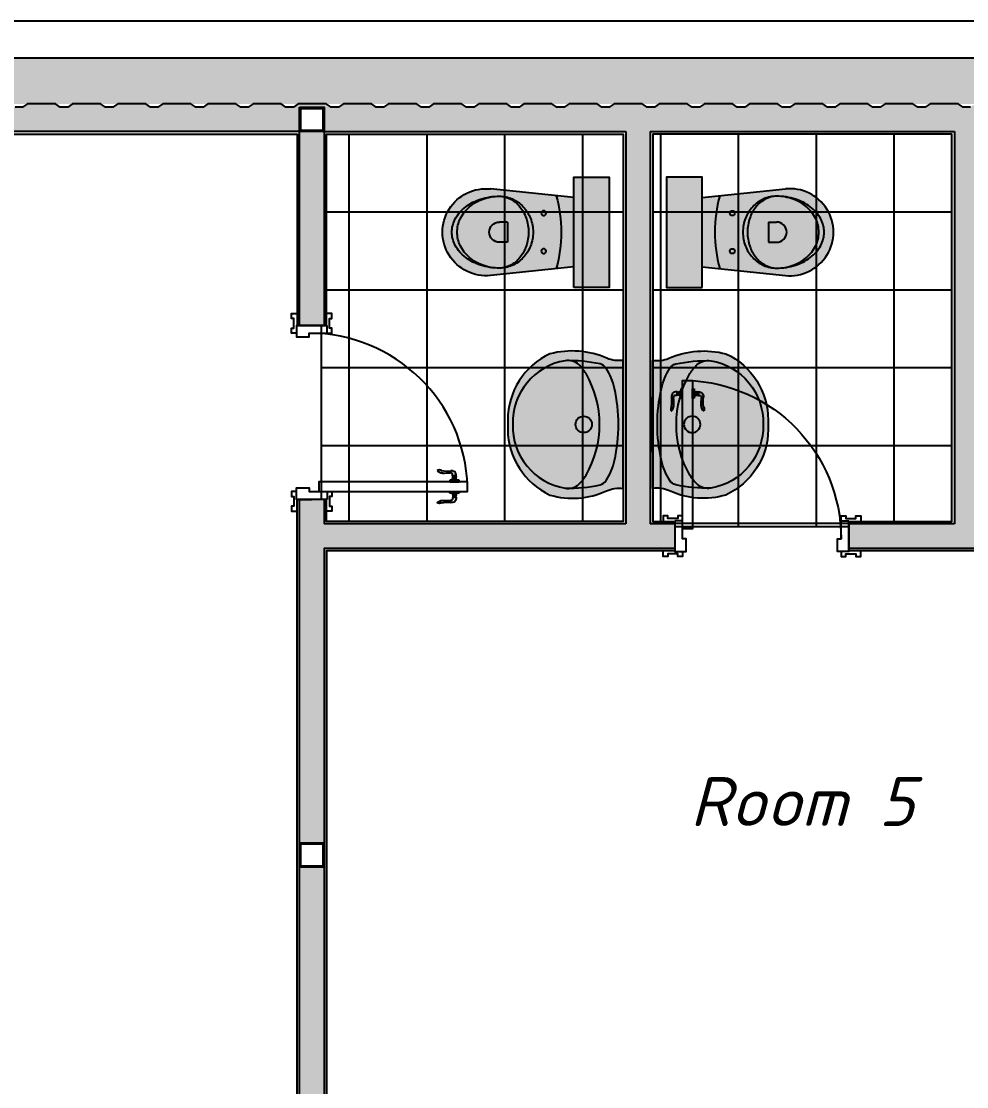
# Model space of a CAD drawing. Header units: millimetres. Extents: x 6401 to 50901, y 3799 to 12899.
# Drawn here: x 21467 to 25321, y 8554 to 12899 of the extents above; entities that cross this region are included whole.
import ezdxf

# ---------------------------------------------------------------- set-up
doc = ezdxf.new("R2010")
doc.units = ezdxf.units.MM
for name, color, linetype in [('doors', 4, 'Continuous'), ('dwgmodels.com', 250, 'Continuous'), ('floor', 172, 'Continuous'), ('floor hatch', 252, 'Continuous'), ('furniture', 34, 'Continuous'), ('Sanitary', 144, 'Continuous'), ('txt', 10, 'Continuous'), ('wall', 5, 'Continuous')]:
    doc.layers.add(name, color=color, linetype=linetype)
doc.styles.add('ISO', font='isocpeui.ttf')
pattern_1 = [(90, (153613.1205604179, -4706.324493577864), (317.5, 2.842170943040401e-14), []), (7.016709298534877e-15, (153613.1205604179, -4706.324493577864), (2.842170943040401e-14, -317.5), [])]

# ---------------------------------------------------------------- blocks, each defined once
blk = doc.blocks.new('door-handle')
at = {"color": 0}
for p, q in [((-32, 10), (-32, -10.00000000000728)), ((-30, 9), (-32, 9)), ((-30, 9), (-30, -9)), ((-19, 9), (-21, 9)), ((-21, 9), (-21, -9)), ((-19, 10), (-19, -10.00000000000728)), ((-9, 10), (-19, 10)), ((0, 25), (-9, 25)), ((-9, 25), (-9, -25)), ((0, -25), (0, 25)), ((-32, -10.00000000000364), (-40.34172901356942, -10.00000000000364)), ((-30, -9), (-32, -9)), ((-19, -9), (-21, -9)), ((-9, -10), (-19, -10.00000000000364)), ((-9, -25), (0, -25)), ((-61.67027487228916, -93.05419732806331), (-60.75208368415406, -94.01785612024833))]:
    blk.add_line(p, q, dxfattribs=at)
for centre, radius, start, end in [((-34.46362960745319, -14.92424038324498), 25.04570281554129, 84.35495152263769, 191.5747182569977), ((-25.49999999999818, 16.17089144310557), 8.465913068820786, 237.8902061553036, 302.1097938446965), ((-242.8306956194119, -39.24300342557399), 184.8403687438857, 350.5395445302115, 5.991388819178432), ((-39.67183528947498, -19.52468724937171), 9.54821579143467, 85.9768775786792, 192.3256840784366), ((-595.5908857967352, -61.5688183318307), 548.0530142172786, 359.6930381090062, 4.186108045202766), ((-25.49999999999818, -16.17089144310921), 8.465913068820786, 57.89020615530352, 122.1097938446965), ((-38.8885466585707, -82.44414781276464), 25.13126123219481, 149.329352931917, 204.972632821159), ((-91.0594398050871, -62.15080612508973), 42.64671855244374, 313.5613391426849, 358.16915816811), ((-90.1706845965, -63.14248529410906), 42.64671855244374, 313.5613391426849, 358.16915816811)]:
    blk.add_arc(centre, radius, start, end, dxfattribs=at)
blk = doc.blocks.new('door 710 top')
at = {"layer": 'doors', "color": 34, "linetype": 'ByBlock'}
for points in [[(-31.99999999988358, 29.50000000029104), (-32, 635.5000000001164), (-72, 635.5000000001164), (-72, 29.50000000029104), (-32.00002611917444, 29.46767709980486)], [(-677.9999999998836, 62.49999999941792), (-677.9999999998836, 82.49999999941792), (-697.9999999998836, 82.49999999941792), (-698.0000000001164, 72.49999999941792), (-738, 72.49999999941792), (-738, 82.49999999941792), (-758, 82.49999999941792), (-758, 62.49999999994179)], [(-710, 62.5), (-710, -62.5), (-663, -62.5), (-662.9999999998836, -10.49999999976717), (-677.9999999998836, -10.49999999976717), (-678.0000000001164, 62.49999999953434), (-710, 62.49999999953434)], [(0, 62.5), (0, -62.5), (-47, -62.5), (-47, -10.49999999976717), (-32, -10.49999999976717), (-31.99999999988358, 62.49999999953434), (0, 62.49999999953434)], [(-32, 62.49999999947613), (-32, 82.49999999947613), (-11.99999999988358, 82.49999999947613), (-11.99999999988358, 72.49999999947613), (28.00000000011642, 72.49999999947613), (28.00000000011642, 82.49999999947613), (48.00000000011642, 82.49999999947613), (48.00000000011642, 62.5)], [(-677.9999999998836, -62.49999999941792), (-677.9999999998836, -82.49999999941792), (-697.9999999998836, -82.49999999941792), (-698.0000000001164, -72.49999999941792), (-738, -72.49999999941792), (-738, -82.49999999941792), (-758, -82.49999999941792), (-758, -62.49999999994179)], [(-32, -62.49999999947613), (-32, -82.49999999947613), (-12, -82.49999999947613), (-11.99999999988358, -72.49999999947613), (28, -72.49999999947613), (28, -82.49999999947613), (48, -82.49999999947613), (48, -62.5)]]:
    blk.add_lwpolyline(points, dxfattribs=at)
at = {"layer": 'doors', "color": 30}
blk.add_arc((-32, -10.49999999976717), 645.9999999998836, 91.77329671339355, 180, dxfattribs=at)
at = {"layer": 'doors', "color": 34, "linetype": 'ByBlock', "xscale": 0.753012053319253, "yscale": 0.753012053319253, "zscale": 0.07530120532436947, "rotation": 3.100265531844592e-08}
blk.add_blockref('door-handle', (-72.00000000698492, 581.6094870692468), dxfattribs=at)
at = {"layer": 'doors', "color": 34, "linetype": 'ByBlock', "extrusion": (0, 0, -1), "xscale": 0.7530120532028377, "yscale": 0.7530120532028377, "zscale": -0.07530120532436947, "rotation": 3.100265532323891e-08}
blk.add_blockref('door-handle', (32.00000000779983, 581.6094870692468), dxfattribs=at)
blk = doc.blocks.new('t')
at = {"linetype": 'ByBlock'}
h = blk.add_hatch(color=254, dxfattribs=at)
h.paths.add_polyline_path([(-144.9999999999982, 141.2295361775841), (-484.1144103210827, 176.5452352576212, 1.109549002515455), (-484.1144103210827, -176.545235257563), (-145, -141.2295361775268)])
h.paths.add_polyline_path([(-1.818989403545856e-12, 224.9999999999854), (-145, 224.9999999999854), (-144.9999999999982, -224.9999999999854), (1.818989403545856e-12, -224.9999999999864)])
at = {"color": 0}
for p, q in [((-145, 141.2295361775841), (-484.1144103210827, 176.5452352576213)), ((-415.0315676880382, 41.18985294943015), (-448.1903332884867, 41.18985294943015)), ((-415.0315676880382, -41.18985294937191), (-415.0315676880382, 41.18985294943015)), ((-415.0315676880382, -41.18985294937191), (-448.1903332884867, -41.1898529493719)), ((-145, -141.2295361775259), (-484.1144103210827, -176.545235257563))]:
    blk.add_line(p, q, dxfattribs=at)
blk.add_line((-145, 141.2295361775841), (-145, -141.2295361775259))
for centre in [(-267.5582073826372, 77.50000000002912), (-267.5582073826372, -77.49999999997088)]:
    blk.add_circle(centre, 9.947200409575089, dxfattribs=at)
for centre, radius, start, end in [((-502.5, 2.912572101826846e-11), 177.5, 84.0545942171572, 275.9454057828428), ((-464.9290836713481, -55.66044385159055), 199.6294733535757, 107.378515897505, 127.0737690505249), ((-457.6625085217493, -28.22334698160465), 173.1287758010238, 109.4203411242712, 130.4025118901014), ((-457.6625085217493, -28.22334698160465), 173.1287758010238, 109.4203411242712, 130.4025118901014), ((-448.1390030998773, -109.308142694188), 255.8431940692732, 90, 107.378515897505), ((-448.1390030998773, -55.2361928520704), 201.7712442271561, 90, 109.4203411242712), ((-448.1390030998773, -55.2361928520704), 201.7712442271561, 90, 109.4203411242712), ((-448.1390030998773, 49.76633747677717), 96.7687138983083, 62.90497810840092, 90), ((-448.1390030998773, 17.23642158793611), 129.2986297871492, 66.18727933779483, 90), ((-448.1390030998773, 17.23642158793611), 129.2986297871497, 66.18727933779483, 90), ((-460.4263451534061, 25.74962041130677), 123.7461391524589, 38.99424461825942, 62.90497810840092), ((-451.8303915804427, 8.871953586471156), 138.4414233351832, 43.18541045237623, 66.18727933779483), ((-451.8303915804427, 8.871953586471156), 138.4414233351832, 43.18541045237623, 66.18727933779483), ((-759.8948798956553, 2.914148190905752e-11), 563.729073253548, 344.71238364078, 15.28761635922002), ((-490.6460996881251, -21.62407606020768), 156.9698994546542, 127.0737690505249, 151.2680065639752), ((-472.311427366767, -11.01245436609404), 150.5277659131773, 130.4025118901014, 154.0498485272683), ((-472.311427366767, -11.01245436609404), 150.5277659131773, 130.4025118901014, 154.0498485272683), ((-479.6861720145789, 10.15652318444247), 148.5268899854906, 18.53911677497416, 38.99424461825942), ((-457.5681794092779, 3.486560963980101), 146.3106458423381, 21.24478683997513, 43.18541045237623), ((-457.5681794092779, 3.486560963980101), 146.3106458423381, 21.24478683997513, 43.18541045237623), ((-530.0909773136373, 2.912741047837109e-11), 111.986579920071, 151.2680065639752, 180), ((-494.9402513975219, 2.912525811717204e-11), 125.3615618255362, 154.0498485272683, 180), ((-494.9402513975219, 2.912525811717204e-11), 125.3615618255362, 154.0498485272683, 180), ((-509.9720899612439, 2.912617855182116e-11), 180.4704619377249, 0, 18.53911677497416), ((-466.5362715695665, 2.912351887502308e-11), 155.9326406641413, 0, 21.24478683997513), ((-466.5362715695665, 2.912351887502308e-11), 155.9326406641413, 0, 21.24478683997513), ((-530.0909773136409, 2.912741047837109e-11), 111.9865799200681, 180, 208.7319934360248), ((-494.9402513975219, 2.912525811717204e-11), 125.3615618255364, 180, 205.9501514727317), ((-494.9402513975219, 2.912525811717204e-11), 125.3615618255364, 180, 205.9501514727317), ((-448.1903332884867, 2.912239551029341e-11), 41.18985294940126, 90, 270), ((-509.9720899612294, 2.912617855182116e-11), 180.4704619377112, 341.4608832250258, 0), ((-466.5362715695701, 2.912351887502308e-11), 155.9326406641434, 338.7552131600248, 0), ((-466.5362715695701, 2.912351887502308e-11), 155.9326406641434, 338.7552131600248, 0), ((-490.6460996881287, 21.6240760602632), 156.9698994546501, 208.7319934360248, 232.9262309494752), ((-472.311427366767, 11.01245436615138), 150.5277659131767, 205.9501514727317, 229.5974881098986), ((-472.311427366767, 11.01245436615138), 150.5277659131767, 205.9501514727317, 229.5974881098986), ((-479.6861720145716, -10.1565231843915), 148.526889985479, 321.0057553817406, 341.4608832250258), ((-457.5681794092779, -3.486560963920037), 146.3106458423402, 316.8145895476238, 338.7552131600248), ((-457.5681794092779, -3.486560963920037), 146.3106458423402, 316.8145895476238, 338.7552131600248), ((-464.9290836713444, 55.66044385165244), 199.6294733535794, 232.9262309494752, 252.621484102495), ((-457.6625085217493, 28.2233469816638), 173.1287758010254, 229.5974881098986, 250.5796588757288), ((-457.6625085217493, 28.2233469816638), 173.1287758010254, 229.5974881098986, 250.5796588757288), ((-460.4263451534098, -25.74962041124671), 123.7461391524615, 297.0950218915991, 321.0057553817406), ((-451.830391580439, -8.871953586414728), 138.4414233351806, 293.8127206622052, 316.8145895476238), ((-451.830391580439, -8.871953586414728), 138.4414233351806, 293.8127206622052, 316.8145895476238), ((-448.1390030998773, 109.3081426942499), 255.8431940692776, 252.621484102495, 270), ((-448.1390030998773, 55.23619285212956), 201.7712442271568, 250.5796588757288, 270), ((-448.1390030998773, 55.23619285212865), 201.7712442271563, 250.5796588757288, 270), ((-448.1390030998773, -17.2364215878806), 129.2986297871467, 270, 293.8127206622052), ((-448.1390030998773, -17.2364215878806), 129.2986297871467, 270, 293.8127206622052), ((-448.1390030998773, -49.7663374767171), 96.76871389831007, 270, 297.0950218915991)]:
    blk.add_arc(centre, radius, start, end, dxfattribs=at)
at = {"layer": 'furniture', "color": 0}
blk.add_lwpolyline([(-145, 225.0000000000146), (-145, -224.9999999999854), (0, -224.9999999999854), (0, 224.9999999999854), (-145, 224.9999999999854)], dxfattribs=at)
blk = doc.blocks.new('e')
h = blk.add_hatch(color=254)
edge = h.paths.add_edge_path()
edge.add_arc((17.45596872276037, -390.2311339174191), 130.0552495086466, 67.92261484949938, 97.6214332954633, ccw=False)
edge.add_arc((208.6274291458823, 54.20216339640353), 353.7888016014231, 246.2850604926194, 284.7847680585943)
edge.add_arc((174.0773675866499, -18.7148991609825), 296.6975377393494, 294.8814116923531, 360.064367252868)
edge.add_arc((-1336.60574890513, 22.04661862705467), 1807.832567470166, 358.7185990082189, 359.9580220505563)
edge.add_arc((170.2131226486814, 15.7131317751668), 301.0548834109223, 0.9533351807421253, 64.691780083004)
edge.add_arc((206.6567617763209, -29.97097350866102), 330.9616320546638, 73.81474117364161, 114.6353005423181)
edge.add_arc((18.26733666173609, 382.2779380961428), 122.2940520509691, 261.50757142508553, 294.35415202100313, ccw=False)
edge.add_arc((164867.184582812, 0), 164867.184582812, 179.9091825700358, 180.0908174299643)
blk.add_lwpolyline([(0.2071081959074945, -261.3247929745412, -0.1303157982514997), (66.33834357917658, -269.7119182165479, 0.1695848748883103), (298.9103410379321, -287.8731381950201, 0.292339736061616), (470.7747180989536, -18.38158313697204, 0.005408055950804611), (471.2263333599258, 20.72210401226766, 0.2855107030080303), (298.910341040435, 287.8731376610231, 0.1800210121436606), (68.69841611167067, 270.8663525560405, -0.1443096741061058), (0.2071081959074945, 261.3247929745412, 0.0007925317514690143), (0.2071081959074945, -261.3247929745412, 0.2054766144756637)], format="xyb")
blk.add_circle((161.1897721339192, 0), 33.439999734)
for centre, radius, start, end in [((225.9290766484628, 192.3483712743036), 68.56591143615566, 80.71984958330793, 131.1066863536634), ((289.8534623439482, 89.98224886297248), 260.2980118238333, 147.6742470054317, 167.2892141680687), ((107.4968133690127, 202.9568957338342), 45.83721030483918, 107.1753577726039, 145.1159771595691), ((221.8536258152744, -354.4275366686052), 614.6307177117116, 88.58920613983007, 102.0098638983037), ((335.0562313952541, 91.74385421129409), 216.7146989102538, 135.3624371165777, 147.7315662336287), ((194.880956520763, 8.060881044366397), 255.449929085091, 358.1916958693878, 80.51278221604713), ((513.6399760899658, -2.660090103745461e-07), 417.0767658664578, 150.1733004827762, 209.8266995172238), ((674.0019073455187, -2.660090103745461e-07), 654.8390448381552, 167.0045937526923, 192.9954065690852), ((194.880956520763, -8.060881576384418), 255.4499290850908, 279.4872177839529, 1.808304130612156), ((289.8534623439482, -89.98224939487409), 260.2980118238333, 192.7107858319313, 212.3257529945683), ((335.0562313952541, -91.74385474331211), 216.7146989102538, 212.2684337663713, 224.6375628834223), ((107.4968133690127, -202.9568962658523), 45.83721030483918, 214.8840228404309, 252.8246422273961), ((221.8536258152744, 354.4275361365872), 614.6307177117116, 257.9901361016963, 271.41079386017), ((225.9290766484628, -192.3483718062053), 68.56591143615566, 228.8933136463366, 279.2801504166921)]:
    blk.add_arc(centre, radius, start, end)

msp = doc.modelspace()

# ---------------------------------------------------------------- hatches: boundary and pattern name
at = {"true_color": 0x000000}
h = msp.add_hatch(dxfattribs=at)
h.set_pattern_fill('HONEY', color=18, scale=50, style=0)
h.set_pattern_definition([(0, (-24030.58517648599, -16846.84406821251), (238.125, 137.48153225), [158.75, -317.5]), (120, (-24030.58517648599, -16846.84406821251), (-238.1249994797095, 137.4815331511695), [158.7499999999999, -317.4999999999998]), (59.99999999999999, (-24030.58517648599, -16846.84406821251), (5.202904551637744e-07, 274.9630654011694), [-317.5, 158.75])])
h.paths.add_polyline_path([(6587.817242434303, 12561.76120009868), (50713.81724243428, 12561.76120009868), (50713.81724243431, 6435.761200098685), (30587.81724243431, 6435.761200098685), (30587.81724243431, 8448.761200098685), (26713.81724243431, 8448.761200098685), (26713.81724243431, 6435.761200098685), (6587.817242434303, 6435.761200098685)], flags=16)
h.paths.add_polyline_path([(26600.81724243431, 5948.761200098681), (26600.81724243429, 6048.761200098681), (26700.81724243431, 6048.761200098685), (26700.81724243429, 5948.761200098681)])
h.paths.add_polyline_path([(30600.81724243431, 6048.761200098688), (30700.81724243431, 6048.761200098681), (30700.81724243431, 5948.761200098685), (30600.81724243431, 5948.761200098685)])
h.paths.add_polyline_path([(35842.09741597736, 4550.279869626196), (38086.99565235525, 3948.761200098681), (50900.81724243431, 3948.761200098685), (50900.81724243431, 12748.76120009868), (6400.817242434303, 12748.76120009868), (6400.817242434303, 3948.761200098685), (21597.19917959953, 3948.761200098688), (23842.09741597738, 4550.279869626196)])
at = {"layer": 'dwgmodels.com', "true_color": 0x212121}
h = msp.add_hatch(color=250, dxfattribs=at)
h.paths.add_polyline_path([(17443.81724243431, 12561.76120009868), (17423.81724243431, 12548.76120009868), (17393.81724243431, 12548.76120009868), (17373.81724243431, 12561.76120009868), (17259.81724243431, 12561.76120009868), (17239.81724243431, 12548.76120009868), (17209.81724243431, 12548.76120009868), (17189.81724243431, 12561.76120009868), (17075.81724243431, 12561.76120009868), (17055.81724243431, 12548.76120009868), (17025.81724243431, 12548.76120009868), (17005.81724243431, 12561.76120009868), (16891.81724243431, 12561.76120009868), (16871.81724243431, 12548.76120009868), (16841.81724243431, 12548.76120009868), (16821.81724243431, 12561.76120009868), (16707.81724243431, 12561.76120009868), (16687.81724243431, 12548.76120009868), (16657.81724243431, 12548.76120009868), (16637.81724243431, 12561.76120009868), (16523.81724243431, 12561.76120009868), (16503.81724243431, 12548.76120009868), (16473.81724243431, 12548.76120009868), (16453.81724243431, 12561.76120009868), (16339.81724243431, 12561.76120009868), (16319.81724243431, 12548.76120009868), (16289.81724243431, 12548.76120009868), (16269.81724243431, 12561.76120009868), (16155.81724243431, 12561.76120009868), (16135.81724243431, 12548.76120009868), (16105.81724243431, 12548.76120009868), (16085.81724243431, 12561.76120009868), (15971.81724243431, 12561.76120009868), (15951.81724243431, 12548.76120009868), (15921.81724243431, 12548.76120009868), (15901.81724243431, 12561.76120009868), (15787.81724243431, 12561.76120009868), (15767.81724243431, 12548.76120009868), (15737.81724243431, 12548.76120009868), (15717.81724243431, 12561.76120009868), (15603.81724243431, 12561.76120009868), (15583.81724243431, 12548.76120009868), (15553.81724243431, 12548.76120009868), (15533.81724243431, 12561.76120009868), (15419.81724243431, 12561.76120009868), (15399.81724243431, 12548.76120009868), (15369.81724243431, 12548.76120009868), (15349.81724243431, 12561.76120009868), (15235.8172424343, 12561.76120009868), (15215.8172424343, 12548.76120009868), (15185.8172424343, 12548.76120009868), (15165.8172424343, 12561.76120009868), (15051.8172424343, 12561.76120009868), (15031.8172424343, 12548.76120009868), (15001.8172424343, 12548.76120009868), (14981.8172424343, 12561.76120009868), (14867.8172424343, 12561.76120009868), (14847.8172424343, 12548.76120009868), (14817.8172424343, 12548.76120009868), (14797.8172424343, 12561.76120009868), (14683.81724243429, 12561.76120009868), (14663.81724243427, 12548.76120009868), (14700.8172424343, 12548.76120009868), (14700.8172424343, 12498.76120009868), (18600.81724243431, 12498.76120009868), (18600.81724243431, 12548.76120009868), (18650.81724243431, 12548.76120009868), (18650.81724243431, 12561.76120009868), (18547.81724243431, 12561.76120009869), (18527.81724243431, 12548.76120009868), (18497.81724243431, 12548.76120009868), (18477.81724243431, 12561.76120009868), (18363.81724243431, 12561.76120009868), (18343.81724243431, 12548.76120009868), (18313.81724243431, 12548.76120009868), (18293.81724243431, 12561.76120009868), (18179.81724243431, 12561.76120009868), (18159.81724243431, 12548.76120009868), (18129.81724243431, 12548.76120009868), (18109.81724243431, 12561.76120009868), (17995.81724243431, 12561.76120009868), (17975.81724243431, 12548.76120009868), (17945.81724243431, 12548.76120009868), (17925.81724243431, 12561.76120009868), (17811.81724243431, 12561.76120009868), (17791.81724243431, 12548.76120009868), (17761.81724243431, 12548.76120009868), (17741.81724243431, 12561.76120009868), (17627.81724243431, 12561.76120009868), (17607.81724243431, 12548.76120009868), (17577.81724243431, 12548.76120009868), (17557.81724243431, 12561.76120009868)])
h.paths.add_polyline_path([(22600.81724243431, 12498.76120009868), (22600.81724243431, 12548.76120009868), (22650.81724243431, 12548.76120009868), (22650.81724243431, 12561.76120009868), (22595.81724243431, 12561.76120009869), (22575.81724243431, 12548.76120009868), (22545.81724243431, 12548.76120009868), (22525.81724243431, 12561.76120009868), (22411.81724243431, 12561.76120009868), (22391.81724243431, 12548.76120009868), (22361.81724243431, 12548.76120009868), (22341.81724243431, 12561.76120009868), (22227.81724243431, 12561.76120009868), (22207.81724243431, 12548.76120009868), (22177.81724243431, 12548.76120009868), (22157.81724243431, 12561.76120009868), (22043.81724243431, 12561.76120009868), (22023.81724243431, 12548.76120009868), (21993.81724243431, 12548.76120009868), (21973.81724243431, 12561.76120009868), (21859.81724243431, 12561.76120009868), (21839.81724243431, 12548.76120009868), (21809.81724243431, 12548.76120009868), (21789.81724243431, 12561.76120009868), (21675.81724243431, 12561.76120009868), (21655.81724243431, 12548.76120009868), (21625.81724243431, 12548.76120009868), (21605.81724243431, 12561.76120009868), (21491.81724243431, 12561.76120009868), (21471.81724243431, 12548.76120009868), (21441.81724243431, 12548.76120009868), (21421.81724243431, 12561.76120009868), (21307.81724243431, 12561.76120009868), (21287.81724243431, 12548.76120009868), (21257.81724243431, 12548.76120009868), (21237.81724243431, 12561.76120009868), (21123.81724243431, 12561.76120009868), (21103.81724243431, 12548.76120009868), (21073.81724243431, 12548.76120009868), (21053.81724243431, 12561.76120009868), (20939.81724243431, 12561.76120009868), (20919.81724243431, 12548.76120009868), (20889.81724243431, 12548.76120009868), (20869.81724243431, 12561.76120009868), (20755.81724243431, 12561.76120009868), (20735.81724243431, 12548.76120009868), (20705.81724243431, 12548.76120009868), (20685.81724243431, 12561.76120009868), (20571.81724243431, 12561.76120009868), (20551.81724243431, 12548.76120009868), (20521.81724243431, 12548.76120009868), (20501.81724243431, 12561.76120009868), (20387.81724243431, 12561.76120009868), (20367.81724243431, 12548.76120009868), (20337.81724243431, 12548.76120009868), (20317.81724243431, 12561.76120009868), (20203.81724243431, 12561.76120009868), (20183.81724243431, 12548.76120009868), (20153.81724243431, 12548.76120009868), (20133.81724243431, 12561.76120009868), (20019.81724243431, 12561.76120009868), (19999.81724243431, 12548.76120009868), (19969.81724243431, 12548.76120009868), (19949.81724243431, 12561.76120009868), (19835.81724243431, 12561.76120009868), (19815.81724243431, 12548.76120009868), (19785.81724243431, 12548.76120009868), (19765.81724243431, 12561.76120009868), (19651.81724243431, 12561.76120009868), (19631.81724243431, 12548.76120009868), (19601.81724243431, 12548.76120009868), (19581.81724243431, 12561.76120009868), (19467.81724243431, 12561.76120009868), (19447.81724243431, 12548.76120009868), (19417.81724243431, 12548.76120009868), (19397.81724243431, 12561.76120009868), (19283.81724243431, 12561.76120009868), (19263.81724243431, 12548.76120009868), (19233.81724243431, 12548.76120009868), (19213.81724243431, 12561.76120009868), (19099.81724243431, 12561.76120009868), (19079.81724243431, 12548.76120009868), (19049.81724243431, 12548.76120009868), (19029.81724243431, 12561.76120009868), (18915.81724243431, 12561.76120009868), (18895.81724243431, 12548.76120009868), (18865.81724243431, 12548.76120009868), (18845.81724243431, 12561.76120009868), (18731.81724243431, 12561.76120009868), (18711.81724243431, 12548.76120009868), (18700.81724243431, 12548.76120009868), (18700.81724243431, 12498.76120009868)])
msp.add_hatch(color=250, dxfattribs=at).paths.add_polyline_path([(26600.81724243431, 12498.76120009868), (26600.81724243431, 12548.76120009868), (26593.81724243428, 12548.76120009868), (26573.81724243431, 12561.76120009868), (26459.81724243431, 12561.76120009868), (26439.81724243431, 12548.76120009868), (26409.81724243431, 12548.76120009868), (26389.81724243431, 12561.76120009868), (26275.81724243431, 12561.76120009868), (26255.81724243431, 12548.76120009868), (26225.81724243431, 12548.76120009868), (26205.81724243431, 12561.76120009868), (26091.81724243431, 12561.76120009868), (26071.81724243431, 12548.76120009868), (26041.81724243431, 12548.76120009868), (26021.81724243431, 12561.76120009868), (25907.81724243431, 12561.76120009868), (25887.81724243431, 12548.76120009868), (25857.81724243431, 12548.76120009868), (25837.81724243431, 12561.76120009868), (25723.81724243431, 12561.76120009868), (25703.81724243431, 12548.76120009868), (25673.81724243431, 12548.76120009868), (25653.81724243431, 12561.76120009868), (25539.81724243431, 12561.76120009868), (25519.81724243431, 12548.76120009868), (25489.81724243431, 12548.76120009868), (25469.81724243431, 12561.76120009868), (25355.81724243431, 12561.76120009868), (25335.81724243431, 12548.76120009868), (25305.81724243431, 12548.76120009868), (25285.81724243431, 12561.76120009868), (25171.81724243431, 12561.76120009868), (25151.81724243431, 12548.76120009868), (25121.81724243431, 12548.76120009868), (25101.81724243431, 12561.76120009868), (24987.81724243431, 12561.76120009868), (24967.81724243431, 12548.76120009868), (24937.81724243431, 12548.76120009868), (24917.81724243431, 12561.76120009868), (24803.81724243431, 12561.76120009868), (24783.81724243431, 12548.76120009868), (24753.81724243431, 12548.76120009868), (24733.81724243431, 12561.76120009868), (24619.81724243431, 12561.76120009868), (24599.81724243431, 12548.76120009868), (24569.81724243431, 12548.76120009868), (24549.81724243431, 12561.76120009868), (24435.81724243431, 12561.76120009868), (24415.81724243431, 12548.76120009868), (24385.81724243431, 12548.76120009868), (24365.81724243431, 12561.76120009868), (24251.81724243431, 12561.76120009868), (24231.81724243431, 12548.76120009868), (24201.81724243431, 12548.76120009868), (24181.81724243431, 12561.76120009868), (24067.81724243431, 12561.76120009868), (24047.81724243431, 12548.76120009868), (24017.81724243431, 12548.76120009868), (23997.81724243431, 12561.76120009868), (23883.81724243431, 12561.76120009868), (23863.81724243431, 12548.76120009868), (23833.81724243431, 12548.76120009868), (23813.81724243431, 12561.76120009868), (23699.81724243431, 12561.76120009868), (23679.81724243431, 12548.76120009868), (23649.81724243431, 12548.76120009868), (23629.81724243431, 12561.76120009868), (23515.81724243431, 12561.76120009868), (23495.81724243431, 12548.76120009868), (23465.81724243431, 12548.76120009868), (23445.81724243431, 12561.76120009868), (23331.81724243431, 12561.76120009868), (23311.81724243431, 12548.76120009868), (23281.81724243431, 12548.76120009868), (23261.81724243431, 12561.76120009868), (23147.81724243431, 12561.76120009868), (23127.81724243431, 12548.76120009868), (23097.81724243431, 12548.76120009868), (23077.81724243431, 12561.76120009868), (22963.81724243431, 12561.76120009868), (22943.81724243431, 12548.76120009868), (22913.81724243431, 12548.76120009868), (22893.81724243431, 12561.76120009868), (22779.81724243431, 12561.76120009868), (22759.81724243431, 12548.76120009868), (22729.81724243431, 12548.76120009868), (22709.81724243431, 12561.76120009868), (22650.81724243434, 12561.76120009868), (22650.81724243431, 12548.76120009868), (22700.81724243431, 12548.76120009868), (22700.81724243431, 12498.76120009868)])
h = msp.add_hatch(color=250, dxfattribs=at)
h.paths.add_polyline_path([(14700.81724243432, 12498.76120009868), (14700.8172424343, 12448.76120009868), (18600.81724243431, 12448.76120009868), (18600.81724243431, 12498.76120009868)])
h.paths.add_polyline_path([(22600.81724243431, 12448.76120009868), (22600.81724243431, 12498.76120009868), (18700.81724243431, 12498.76120009869), (18700.81724243431, 12448.76120009868)])
h.paths.add_polyline_path([(22600.81724243431, 11658.76120009868), (22650.81724243428, 11658.76120009868), (22650.81724243431, 12448.76120009868), (22600.81724243431, 12448.76120009868)])
h.paths.add_polyline_path([(22650.81724243431, 11658.76120009868), (22700.81724243431, 11658.76120009868), (22700.81724243431, 12448.76120009868), (22650.81724243431, 12448.76120009868)])
h = msp.add_hatch(color=250, dxfattribs=at)
h.paths.add_polyline_path([(22650.81724243431, 10948.76120009868), (22600.81724243431, 10948.76120009868), (22600.81724243431, 9548.761200098685), (22650.81724243431, 9548.761200098685)])
h.paths.add_polyline_path([(22700.81724243431, 10748.76120009868), (24130.81724243434, 10748.76120009868), (24130.81724243431, 10848.76120009868), (24030.81724243428, 10848.76120009868), (24030.81724243431, 12448.76120009868), (25270.81724243431, 12448.76120009868), (25270.81724243431, 10848.76120009868), (24840.81724243431, 10848.76120009868), (24840.81724243431, 10748.76120009868), (26600.81724243431, 10748.76120009868), (26600.81724243431, 9548.761200098685), (26650.81724243431, 9548.761200098681), (26650.81724243434, 10948.76120009869), (26610.81724243434, 10948.76120009869), (26600.81724243436, 10948.76120009869), (26600.81724243431, 10848.76120009868), (25370.81724243431, 10848.76120009868), (25370.81724243431, 12448.76120009868), (26600.81724243431, 12448.76120009868), (26600.81724243431, 12498.76120009868), (22700.81724243431, 12498.76120009868), (22700.81724243431, 12448.76120009868), (23930.81724243431, 12448.76120009868), (23930.81724243431, 10848.76120009868), (22700.81724243431, 10848.76120009868), (22700.81724243431, 10948.76120009868), (22650.81724243428, 10948.76120009868), (22650.81724243428, 9548.761200098685), (22700.81724243431, 9548.761200098685)])
h.paths.add_polyline_path([(26700.81724243431, 10948.76120009868), (26650.81724243431, 10948.76120009869), (26650.81724243431, 9548.761200098685), (26700.81724243431, 9548.761200098685)])
h.paths.add_polyline_path([(26650.81724243431, 12448.76120009868), (26600.81724243428, 12448.76120009868), (26600.81724243416, 11658.76120009869), (26610.81724243434, 11658.76120009869), (26650.81724243431, 11658.76120009869)], flags=17)
h.paths.add_polyline_path([(26700.81724243431, 12448.76120009868), (26650.81724243431, 12448.76120009868), (26650.81724243431, 11658.76120009868), (26700.81724243428, 11658.76120009868)])
h = msp.add_hatch(color=250, dxfattribs=at)
h.paths.add_polyline_path([(22650.81724243428, 9448.761200098685), (22600.81724243431, 9448.761200098685), (22600.81724243428, 6548.761200098685), (22650.81724243431, 6548.761200098685)])
h.paths.add_polyline_path([(22700.81724243431, 9448.761200098685), (22650.81724243431, 9448.761200098685), (22650.81724243431, 6548.761200098685), (22700.81724243431, 6548.761200098685)])
h.paths.add_polyline_path([(26600.81724243434, 6548.761200098685), (26650.81724243431, 6548.761200098688), (26650.81724243428, 8448.761200098685), (26600.81724243431, 8448.761200098685)])
h.paths.add_polyline_path([(26650.81724243431, 6548.761200098685), (26700.81724243431, 6548.761200098685), (26700.81724243431, 6498.761200098685), (26713.81724243431, 6498.761200098685), (26713.81724243431, 6549.761200098728), (26700.81724243431, 6569.761200098677), (26700.81724243431, 6599.761200098685), (26713.81724243431, 6619.761200098677), (26713.81724243431, 6733.761200098692), (26700.81724243431, 6753.761200098714), (26700.81724243431, 6783.761200098714), (26713.81724243431, 6803.761200098677), (26713.81724243431, 6917.761200098685), (26700.81724243431, 6937.761200098677), (26700.81724243431, 6967.76120009871), (26713.81724243431, 6987.761200098677), (26713.81724243431, 7101.761200098717), (26700.81724243431, 7121.761200098714), (26700.81724243431, 7151.761200098714), (26713.81724243431, 7171.761200098677), (26713.81724243431, 7285.761200098706), (26700.81724243431, 7305.761200098677), (26700.81724243431, 7335.761200098699), (26713.81724243431, 7355.761200098677), (26713.81724243431, 7469.761200098699), (26700.81724243431, 7489.761200098641), (26700.81724243431, 7519.761200098677), (26713.81724243431, 7539.761200098677), (26713.81724243431, 7653.761200098692), (26700.81724243431, 7673.761200098714), (26700.81724243431, 7703.761200098706), (26713.81724243431, 7723.761200098677), (26713.81724243431, 7837.761200098681), (26700.81724243431, 7857.761200098677), (26700.81724243431, 7887.761200098677), (26713.81724243431, 7907.761200098677), (26713.81724243431, 8021.761200098714), (26700.81724243431, 8041.761200098677), (26700.81724243431, 8071.76120009871), (26713.81724243431, 8091.761200098677), (26713.81724243431, 8205.761200098706), (26700.81724243431, 8225.761200098641), (26700.81724243431, 8255.761200098706), (26713.81724243431, 8275.761200098677), (26713.81724243431, 8389.761200098696), (26700.81724243431, 8409.7612000987), (26700.81724243431, 8448.761200098685), (26650.81724243431, 8448.761200098685)])
h.paths.add_polyline_path([(26600.81724243431, 8548.761200098685), (26650.81724243431, 8548.761200098685), (26650.81724243431, 9448.761200098685), (26600.81724243431, 9448.761200098685)])
h.paths.add_polyline_path([(26700.81724243431, 9448.761200098685), (26650.81724243431, 9448.761200098685), (26650.81724243431, 8548.761200098685), (26700.81724243431, 8548.761200098685)])
at = {"layer": 'floor hatch'}
h = msp.add_hatch(dxfattribs=at)
h.set_pattern_fill('ANSI37', color=256, scale=100, angle=45, style=0)
h.set_pattern_definition(pattern_1)
h.paths.add_polyline_path([(22710.81724243434, 12438.76120009868), (23920.81724243434, 12438.76120009866), (23920.81724243431, 10858.76120009868), (22710.81724243431, 10858.76120009868), (22710.81724243431, 10948.76120009868), (22690.81724243431, 10948.76120009868), (22690.81724243431, 11658.76120009868), (22710.81724243436, 11658.76120009869)])
h = msp.add_hatch(dxfattribs=at)
h.set_pattern_fill('ANSI37', color=256, scale=100, angle=45, style=0)
h.set_pattern_definition(pattern_1)
edge = h.paths.add_edge_path()
edge.add_line((25260.81724243431, 12438.76120009868), (24040.81724243431, 12438.76120009868))
edge.add_line((24040.81724243431, 12438.76120009868), (24040.81724243431, 10858.76120009869))
edge.add_line((24040.81724243431, 10858.76120009869), (24130.81724243431, 10858.76120009869))
edge.add_line((24130.81724243431, 10858.76120009869), (24130.81724243431, 10838.76120009869))
edge.add_line((24130.81724243431, 10838.76120009869), (24840.81724243431, 10838.76120009869))
edge.add_line((24840.81724243431, 10838.76120009869), (24840.81724243434, 10858.76120009868))
edge.add_line((24840.81724243434, 10858.76120009868), (25260.81724243434, 10858.76120009869))
edge.add_line((25260.81724243434, 10858.76120009869), (25260.81724243431, 12438.76120009868))
edge.add_line((25260.81724243431, 12438.76120009868), (24040.81724243431, 12438.76120009868))

# ---------------------------------------------------------------- linework, layer by layer
at = {"color": 4}
for p, q in [((22700.81724243431, 12448.76120009868), (22700.81724243431, 11658.76120009869)), ((22700.81724243431, 12448.76120009868), (23930.81724243431, 12448.76120009868)), ((23930.81724243431, 12448.76120009868), (23930.81724243431, 10848.76120009868)), ((24030.81724243431, 12448.76120009868), (24030.81724243431, 10848.76120009868)), ((24030.81724243431, 12448.76120009868), (25270.81724243431, 12448.76120009868)), ((25270.81724243431, 12448.76120009868), (25270.81724243431, 10848.76120009868)), ((22700.81724243431, 10948.76120009868), (22700.81724243431, 10848.76120009868)), ((23930.81724243434, 10848.76120009868), (22700.81724243431, 10848.76120009868)), ((24130.81724243431, 10848.76120009868), (24030.81724243431, 10848.76120009868)), ((24130.81724243434, 10848.76120009868), (24030.81724243431, 10848.76120009868)), ((24130.81724243431, 10858.76120009868), (24130.81724243431, 10738.76120009868)), ((24840.81724243431, 10858.76120009868), (24840.81724243431, 10738.76120009868)), ((25270.81724243434, 10848.76120009868), (24840.81724243431, 10848.76120009868)), ((24130.81724243431, 10748.76120009868), (22700.81724243431, 10748.76120009868)), ((22710.81724243431, 10738.76120009868), (22710.81724243431, 9548.761200098685)), ((26600.81724243431, 10748.76120009868), (24840.81724243431, 10748.76120009868))]:
    msp.add_line(p, q, dxfattribs=at)
for points in [[(38067.24777771716, 3798.761200098685), (50900.81724243431, 3798.761200098685), (50900.81724243431, 12898.76120009868), (6400.817242434303, 12898.76120009868), (6400.817242434303, 3798.761200098685), (21616.94705423762, 3798.761200098685), (23861.8452906155, 4400.279869626193), (35822.34954133928, 4400.279869626193)], [(38086.99565235527, 3948.761200098685), (50900.81724243431, 3948.761200098685), (50900.81724243431, 12748.76120009868), (6400.817242434303, 12748.76120009868), (6400.817242434303, 3948.761200098685), (21597.19917959951, 3948.761200098685), (23842.09741597739, 4550.279869626193), (35842.09741597739, 4550.279869626193)]]:
    msp.add_lwpolyline(points, close=True)
at = {"color": 5}
for points in [[(24251.81724243431, 12561.76120009868), (24251.81724243431, 12561.76120009868), (24231.81724243431, 12548.76120009868), (24201.81724243431, 12548.76120009868), (24181.81724243431, 12561.76120009868), (24067.81724243431, 12561.76120009868), (24047.81724243431, 12548.76120009868), (24017.81724243431, 12548.76120009868), (23997.81724243431, 12561.76120009868), (23883.81724243431, 12561.76120009868), (23863.81724243431, 12548.76120009868), (23833.81724243431, 12548.76120009868), (23813.81724243431, 12561.76120009868), (23699.81724243431, 12561.76120009868), (23679.81724243431, 12548.76120009868), (23649.81724243431, 12548.76120009868), (23629.81724243431, 12561.76120009868), (23515.81724243431, 12561.76120009868), (23495.81724243431, 12548.76120009868), (23465.81724243431, 12548.76120009868), (23445.81724243431, 12561.76120009868), (23331.81724243431, 12561.76120009868), (23311.81724243431, 12548.76120009868), (23281.81724243431, 12548.76120009868), (23261.81724243431, 12561.76120009868), (23147.81724243431, 12561.76120009868), (23127.81724243431, 12548.76120009868), (23097.81724243431, 12548.76120009868), (23077.81724243431, 12561.76120009868), (22963.81724243431, 12561.76120009868), (22943.81724243431, 12548.76120009868), (22913.81724243431, 12548.76120009868), (22893.81724243431, 12561.76120009868), (22779.81724243431, 12561.76120009868), (22759.81724243431, 12548.76120009868), (22729.81724243431, 12548.76120009868), (22709.81724243431, 12561.76120009868), (22595.81724243431, 12561.76120009868), (22575.81724243431, 12548.76120009868), (22545.81724243431, 12548.76120009868), (22525.81724243431, 12561.76120009868), (22411.81724243431, 12561.76120009868), (22391.81724243431, 12548.76120009868), (22361.81724243431, 12548.76120009868), (22341.81724243431, 12561.76120009868), (22227.81724243431, 12561.76120009868), (22207.81724243431, 12548.76120009868), (22177.81724243431, 12548.76120009868), (22157.81724243431, 12561.76120009868), (22043.81724243431, 12561.76120009868), (22023.81724243431, 12548.76120009868), (21993.81724243431, 12548.76120009868), (21973.81724243431, 12561.76120009868), (21859.81724243431, 12561.76120009868), (21839.81724243431, 12548.76120009868), (21809.81724243431, 12548.76120009868), (21789.81724243431, 12561.76120009868), (21675.81724243431, 12561.76120009868), (21655.81724243431, 12548.76120009868), (21625.81724243431, 12548.76120009868), (21605.81724243431, 12561.76120009868), (21491.81724243431, 12561.76120009868), (21471.81724243431, 12548.76120009868), (21441.81724243431, 12548.76120009868)], [(25335.81724243431, 12548.76120009868), (25305.81724243431, 12548.76120009868), (25285.81724243431, 12561.76120009868), (25171.81724243431, 12561.76120009868), (25151.81724243431, 12548.76120009868), (25121.81724243431, 12548.76120009868), (25101.81724243431, 12561.76120009868), (24987.81724243431, 12561.76120009868), (24967.81724243431, 12548.76120009868), (24937.81724243431, 12548.76120009868), (24917.81724243431, 12561.76120009868), (24803.81724243431, 12561.76120009868), (24783.81724243431, 12548.76120009868), (24753.81724243431, 12548.76120009868), (24733.81724243431, 12561.76120009868), (24619.81724243431, 12561.76120009868), (24599.81724243431, 12548.76120009868), (24569.81724243431, 12548.76120009868), (24549.81724243431, 12561.76120009868), (24435.81724243431, 12561.76120009868), (24415.81724243431, 12548.76120009868), (24385.81724243431, 12548.76120009868), (24365.81724243431, 12561.76120009868), (24251.81724243431, 12561.76120009868)]]:
    msp.add_lwpolyline(points, dxfattribs=at)
at = {"color": 4}
for points in [[(22600.81724243431, 11658.76120009868), (22600.81724243431, 12448.76120009868), (18700.81724243431, 12448.76120009868), (18700.81724243431, 6548.761200098685), (19675.81724243431, 6548.761200098685)], [(21625.81724243431, 6548.761200098685), (22600.81724243431, 6548.761200098685), (22600.81724243431, 10948.76120009868)], [(24130.81724243431, 10748.76120009868), (22700.81724243431, 10748.76120009868), (22700.81724243431, 6548.761200098685), (26600.81724243431, 6548.761200098685), (26600.81724243431, 10748.76120009868), (24860.81724243431, 10748.76120009868)]]:
    msp.add_lwpolyline(points, dxfattribs=at)
at = {"color": 3}
for points in [[(19675.81724243431, 6534.273700098711), (19675.81724243431, 6558.761200098685), (18710.81724243431, 6558.761200098685), (18710.81724243431, 12438.76120009868), (22590.81724243431, 12438.76120009868), (22590.81724243434, 11658.76120009868)], [(22590.81724243434, 11658.76120009868), (22710.81724243436, 11658.76120009869), (22710.81724243434, 12438.76120009868), (23920.81724243434, 12438.76120009866), (23920.81724243431, 10858.76120009868), (22710.81724243431, 10858.76120009868), (22710.81724243431, 10948.76120009868), (22590.81724243434, 10948.76120009868)], [(24840.81724243431, 10738.76120009868), (24840.81724243431, 10858.76120009868), (25260.81724243431, 10858.76120009868), (25260.81724243431, 12438.76120009868), (24040.81724243431, 12438.76120009868), (24040.81724243425, 10858.76120009869), (24130.81724243431, 10858.76120009868), (24130.81724243431, 10738.76120009868)], [(21625.81724243431, 6534.273700098711), (21625.81724243431, 6558.761200098685), (22590.81724243431, 6558.761200098685), (22590.81724243431, 10948.76120009868), (22650.81724243431, 10948.76120009868)], [(24130.81724243431, 10738.76120009868), (22710.81724243431, 10738.76120009868), (22710.81724243431, 6558.761200098685), (26590.81724243431, 6558.761200098685), (26590.81724243431, 10738.76120009868), (24840.81724243431, 10738.76120009868)]]:
    msp.add_lwpolyline(points, dxfattribs=at)
at = {"layer": 'floor'}
msp.add_lwpolyline([(22710.81724243434, 12438.76120009868), (23920.81724243434, 12438.76120009866), (23920.81724243431, 10858.76120009868), (22710.81724243431, 10858.76120009868), (22710.81724243431, 10948.76120009868), (22690.81724243431, 10948.76120009868), (22690.81724243431, 11658.76120009868), (22710.81724243436, 11658.76120009869), (22710.81724243436, 12438.76120009868)], close=True, dxfattribs=at)
msp.add_lwpolyline([(25260.81724243431, 12438.76120009868), (24040.81724243431, 12438.76120009868), (24040.81724243431, 10858.76120009869), (24130.81724243431, 10858.76120009869), (24130.81724243431, 10838.76120009869), (24840.81724243431, 10838.76120009869), (24840.81724243434, 10858.76120009868), (25260.81724243434, 10858.76120009869), (25260.81724243431, 12438.76120009868), (24040.81724243431, 12438.76120009868)], dxfattribs=at)
at = {"layer": 'wall'}
for points in [[(22600.81724243431, 12548.76120009868), (22700.81724243431, 12548.76120009868), (22700.81724243431, 12448.76120009868), (22600.81724243431, 12448.76120009868), (22600.81724243431, 12548.76120009868)], [(22600.81724243431, 9548.761200098685), (22700.81724243431, 9548.761200098685), (22700.81724243431, 9448.761200098685), (22600.81724243431, 9448.761200098685), (22600.81724243431, 9548.761200098685)]]:
    msp.add_lwpolyline(points, dxfattribs=at)
for points in [[(22605.81724243431, 12543.76120009868), (22695.81724243431, 12543.76120009868), (22695.81724243431, 12453.76120009868), (22605.81724243431, 12453.76120009868)], [(22605.81724243431, 9543.761200098685), (22695.81724243431, 9543.761200098685), (22695.81724243431, 9453.761200098685), (22605.81724243431, 9453.761200098685)]]:
    msp.add_lwpolyline(points, close=True, dxfattribs=at)

# ---------------------------------------------------------------- block references
at = {"layer": 'doors', "color": 34, "linetype": 'ByBlock', "rotation": 270}
msp.add_blockref('door 710 top', (22650.81724243431, 10948.76120009868), dxfattribs=at)
at = {"layer": 'doors', "color": 34, "linetype": 'ByBlock', "xscale": -1}
msp.add_blockref('door 710 top', (24130.81724243431, 10798.76120009868), dxfattribs=at)
at = {"layer": 'Sanitary', "xscale": -1, "rotation": 180}
msp.add_blockref('t', (23863.9085521544, 12038.76120009866), dxfattribs=at)
at = {"layer": 'Sanitary', "rotation": 180}
msp.add_blockref('t', (24097.72593271427, 12038.76120009866), dxfattribs=at)
at = {"layer": 'Sanitary', "color": 1, "rotation": 180}
msp.add_blockref('e', (23920.81724243434, 11254.59903544128), dxfattribs=at)
at = {"layer": 'Sanitary', "color": 1, "xscale": -1, "rotation": 180}
msp.add_blockref('e', (24040.61013423841, 11254.59903544128), dxfattribs=at)

# ---------------------------------------------------------------- texts
at = {"layer": 'txt', "insert": (24192.4153057962, 9816.913893605451), "char_height": 200, "width": 1588.135022711125, "attachment_point": 1, "style": 'ISO'}
msp.add_mtext('Room 5', dxfattribs=at)

doc.saveas('drawing.dxf')
